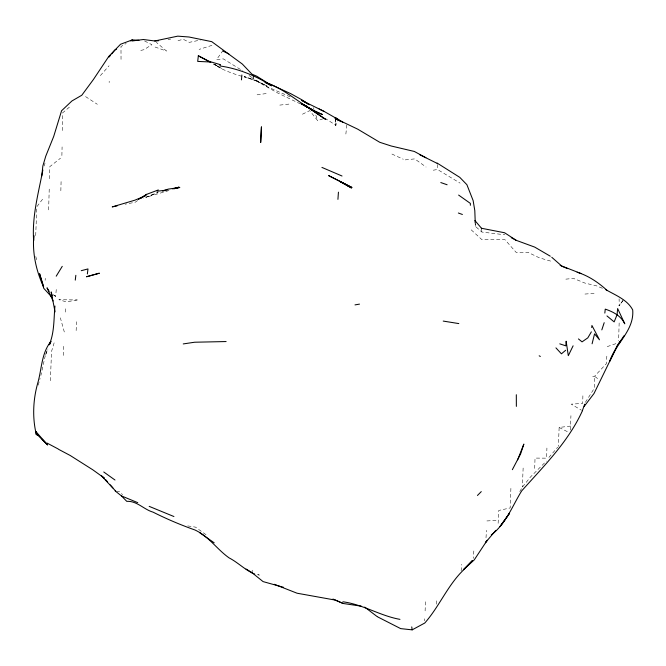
<?xml version="1.0" encoding="UTF-8"?>
<svg xmlns="http://www.w3.org/2000/svg" width="666" height="666" viewBox="0 0 666 666"><rect width="100%" height="100%" fill="white"/><g stroke="black" fill="none" stroke-linecap="round" stroke-linejoin="round"><path stroke-width="0.5" stroke-dasharray="3.33 2.5" d="M121.037 59.382L120.987 46.528L126.182 43.465M109.166 82.592L109.191 81.244M62.288 130.561L62.404 113.062L69.788 106.801M335.539 118.573L335.789 125.533L337.429 120.08M619.147 322.952L618.622 340.859M61.888 155.528L62.088 146.911M582.892 395.804L582.708 403.405L571.22 404.154L581.485 410.239M49.217 189.094L48.601 211.055M60.839 190.759L61.139 179.645M49.492 178.754L49.817 166.65L60.506 158.183M510.897 488.353L510.156 507.942L498.759 510.464L498.01 525.79M570.296 430.07L570.937 415.676M50.391 380.736L51.523 351.465L54.479 341.725M534.69 468.423L535.031 458.091L546.561 458.158L546.919 448.035M570.596 426.074L559.14 427.455L558.366 446.453M523.135 468.023L522.36 486.971M35.698 235.597L36.846 206.735L43.723 197.735M425.108 610.905L425.491 601.29M63.253 355.453L63.653 346.104M76.14 330.594L76.565 321.736M473.834 550.965L473.276 558.349M606.834 356.152L606.343 363.686L594.58 376.248L591.724 376.665M486.005 537.753L486.496 530.303M252.014 573.493L252.297 569.43M436.53 604.145L436.896 599.05M65.418 312.096L65.693 308.741M461.138 570.928L461.68 564.318M56.252 289.494L55.661 296.353L54.079 295.554M45.13 280.328L45.305 278.355M346.828 124.942L345.754 135.09L346.969 134.84M424.384 620.804L424.633 618.781M45.263 355.627L40.901 375.457M38.228 385.123L40.102 378.355M44.098 166.017L45.03 163.045M45.929 353.829L47.902 348.426M45.646 354.678L47.935 348.976M519.788 491.55L522.344 487.204M585.381 402.331L594.33 388.278L594.58 376.248L599.059 379.712M623.434 299.833L619.255 305.852L619.105 298.809M223.152 50.308L216.55 59.607L223.285 58.858L242.932 71.004M622.835 300.649L619.255 305.552L618.572 305.627M522.552 486.904L530.419 477.064L546.386 461.055M548.901 457.425L557.683 447.236M100.366 75.599L109.066 65.776M137.662 200.549L135.198 202.248L125.108 204.204M302.439 114.219L309.723 110.623L317.665 120.671L323.917 118.465M607.217 346.611L616.658 343.398M211.938 45.371L199.084 49.417M168.998 190.526L146.295 197.203L158.117 192.366L143.223 198.351M177.997 40.684L183.158 39.252L189.344 42.349L200.441 40.018M168.073 39.785L170.671 39.078M140.792 50.4L143.889 49.725L151.89 44.689L143.764 40.568M433.258 170.213L437.445 169.48L460.098 183.125M257.084 94.822L268.531 93.248M279.795 105.103L291.258 103.838M405.244 159.882L414.727 158.891L426.074 167.033M565.859 279.146L573.501 278.405L584.948 283.092L596.386 285.806L602.955 288.495M584.956 294.056L596.436 293.198M486.896 520.945L498.393 520.296M474.975 221.495L475.382 226.39L481.909 232.068L504.886 234.79M187.745 525.907L195.496 527.131L206.868 535.339M116.4 491.117L119.705 491.816L122.577 494.68M257.509 574.691L259.34 575.091L256.46 574.084M550.607 261.097L539.185 257.767L527.797 252.248L516.283 252.522L504.97 239.693L481.918 239.693L470.737 229.412M155.07 47.036L166.467 51.032L156.327 42.316M290.243 96.853L268.473 87.288L252.963 78.33M300.391 103.896L277.714 93.015L255.103 80.203L266.958 85.939L255.602 80.686L244.222 76.507L256.135 80.644C241.808 76.057 226.665 72.885 214.052 64.294M391.924 154.046L403.271 159.232M559.14 427.455L568.248 432.134M213.603 64.094L221.437 68.323L213.844 64.011M213.928 64.044L217.382 65.992L214.119 64.144M324.808 118.148L335.423 125L335.506 119.214L335.789 125.533M85.573 96.603L97.353 104.304M53.08 294.655L55.661 296.353M249.042 75.491L252.181 77.756M313.37 107.601L313.986 109.474M315.826 115.068L317.665 120.671M64.311 332.001L60.365 317.832M35.781 256.535L37.121 261.405M481.518 228.272L481.909 232.068M437.254 164.435L437.445 169.48M475.274 223.418L475.382 226.39M77.173 299.958L66.467 301.906L58.908 299.7L77.173 299.958"/><path stroke-width="1" d="M470.363 205.294L470.371 203.405L458.616 195.071M33.683 240.484L33.808 235.597C32.259 253.072 36.164 270.887 43.506 286.696M54.953 306.027C53.721 319.014 54.504 332.642 49.217 344.805M36.455 433.067L36.372 434.648L37.687 435.089L47.544 444.921L35.989 431.668L36.372 434.648C32.226 417.807 33.042 399.608 37.787 382.967C41.833 369.014 41.35 353.105 50.991 341.367L49.85 344.222M337.928 199.367L338.436 192.158M241.475 79.895L241.858 74.983M209.624 61.605L198.343 55.786L197.702 61.405L209.082 61.921M591.708 327.539L591.924 325.458L599.483 339.802L594.563 333.866L592.091 343.781M41.775 176.032L42.832 166.1L45.754 156.194L53.713 136.413L61.572 110.764L71.92 100.966L81.801 95.238L93.357 79.587L108.774 56.435L120.546 44.256L132.251 39.893L138.969 40.293M604.828 313.095L605.252 309.132C613.161 311.73 621.078 315.95 624.783 323.826L617.64 308.574L617.074 314.71L614.16 321.894L606.959 315.934M75.266 280.136L75.849 275.316M220.063 65.11L219.955 65.967C238.328 68.59 255.869 75.766 271.503 85.739M87.363 273.967L87.979 268.931L81.244 270.687M253.063 78.705L253.455 76.232M481.352 228.904L481.518 228.272L474.891 220.513M42.857 169.98C38.403 193.24 31.926 216.492 33.625 240.468M601.823 329.886L604.195 322.685M582.342 410.747L584.706 404.204M605.777 289.643C615.334 295.18 627.28 299.6 632.7 309.906C634.457 330.219 615.875 343.156 609.79 361.105L617.482 345.396L593.989 393.556L584.165 406.402M573.11 345.812L568.298 355.694L566.15 341.217L565.85 345.854L559.773 343.847M512.345 469.68L520.579 453.987L523.859 444.08L517.64 459.806M582.226 411.188C568.09 442.049 543.881 465.967 521.678 490.909L521.636 490.967C512.296 506.052 506.018 523.826 491.3 534.89M591.366 331.851L587.828 337.853L582.051 341.858L578.446 338.927M56.202 276.207L62.254 266.342M624.192 335.547L617.815 344.83L620.237 341.358M109.058 57.06L110.348 55.494M111.638 53.938L114.868 50.042L116.617 49.043M495.787 530.394L485.372 542.748L487.221 540.226L474.217 559.94L463.403 569.738L472.427 560.547L459.831 573.767C446.178 588.852 438.186 607.808 424.783 623.018L412.171 629.853L400.674 628.621L377.505 616.808M477.447 495.471L481.268 491.616M565.692 350.258L561.438 353.821L555.943 347.877M140.942 198.285L146.695 194.322L158.325 189.943M138.345 199.55L146.695 194.322M130.519 40.917L132.251 39.893M145.937 195.604L134.748 200.225L112.221 206.901L117.166 205.861M174.5 188.669L179.087 187.121L172.477 188.861M173.751 188.769L179.812 187.471L168.207 189.119L162.546 190.967L165.185 190.493M131.901 40.992L143.356 39.51L154.77 40.976L177.755 36.147L189.019 37.005L211.738 41.658L242.324 64.044L251.89 74.117L256.818 76.24L268.098 83.333L290.801 93.698L302.114 99.925L309.349 104.745L301.715 100.391L324.467 111.613L337.695 119.164M354.986 304.895L359.498 304.121M183.233 343.922L194.68 342.224L226.115 341.55M157.118 191.225L167.74 189.976M154.77 40.976L158.625 40.734M58.941 449.517L70.263 455.519L92.815 469.813L104.254 478.046L101.374 475.749L115.576 490.95M361.23 606.152L343.14 603.479L335.381 600.108L297.061 593.215L274.309 584.29M443.223 321.079L458.816 323.584M481.518 228.272L504.603 232.759L516.225 240.334L534.69 247.094L550.266 256.185M254.762 574.092C245.538 570.462 238.087 562.495 229.121 557.9C216.925 549.3 208.766 536.38 194.996 530.003C180.669 524.908 166.683 519.005 153.097 512.162C143.914 509.565 136.971 500.749 126.756 501.34L121.445 495.92L115.126 490.909M342.907 601.789C362.928 604.445 380.244 615.85 399.966 619.363M220.529 64.719L209.224 61.38L210.856 62.304M283.541 587.312L263.078 581.601L251.665 572.41L246.054 569.039M577.131 272.244C588.453 275.707 598.567 282.609 607.226 290.551M560.148 265.384L580.935 273.493M440.792 182.559L447.119 184.757M458.35 213.012L462.404 214.477M149.176 506.36L173.934 516.533M137.77 502.663L121.445 495.92M321.919 167.407L342.033 176.015M561.954 266.267L567.64 268.631M304.911 105.852L307.625 107.026L301.756 103.988M332.942 599.042L343.14 603.479M364.685 607.084L377.023 616.491M222.877 51.041L228.846 53.913M419.588 154.645L437.221 163.42M319.156 108.966L324.242 111.505M47.111 443.098L58.433 449.109M271.362 85.772L264.993 82.368C286.538 88.994 301.706 106.693 322.56 114.577L310.689 109.224L304.495 105.195L311.047 109.257L305.045 105.836M198.293 55.769L210.123 62.213M511.255 237.687L516.225 240.334M539.177 355.81L540.342 356.443M425.89 157.734L414.335 151.457L391.175 145.996L379.77 142.299L357.692 129.154L335.006 118.307L340.917 121.62M300.94 103.588L311.213 109.216L305.128 105.819M301.648 103.879L303.388 104.845L301.623 103.879M437.112 163.062L459.79 177.364L466.899 184.707L473.135 200.599L474.8 210.573L475.241 222.436M335.423 117.557L342.757 122.303M199.758 532.7L214.211 542.84M103.754 471.986L114.993 480.02M551.773 257.276L561.455 265.801M42.116 439.227L47.577 444.738M51.898 297.194L43.781 288.361L39.569 273.684L43.623 286.663M105.586 479.57L107.584 481.843M110.248 484.881L112.912 487.912M49.142 291.292L47.011 287.812L53.047 300.982M35.989 431.668L37.687 435.089M55.053 311.896L51.19 291.949L52.156 295.812M411.755 626.906L412.171 629.853M516.317 394.722L516.358 406.385M261.43 126.973L260.689 142.424L261.43 126.973M509.548 513.295L500.141 526.373L509.548 513.295M99.234 273.235L86.613 276.731L99.234 273.235M351.881 187.412L328.754 175.666L351.881 187.412M347.777 185.872L340.035 181.543L351.523 188.028L347.777 185.872M310.806 109.366L310.173 108.958L325.857 119.514L310.806 109.366"/></g></svg>
